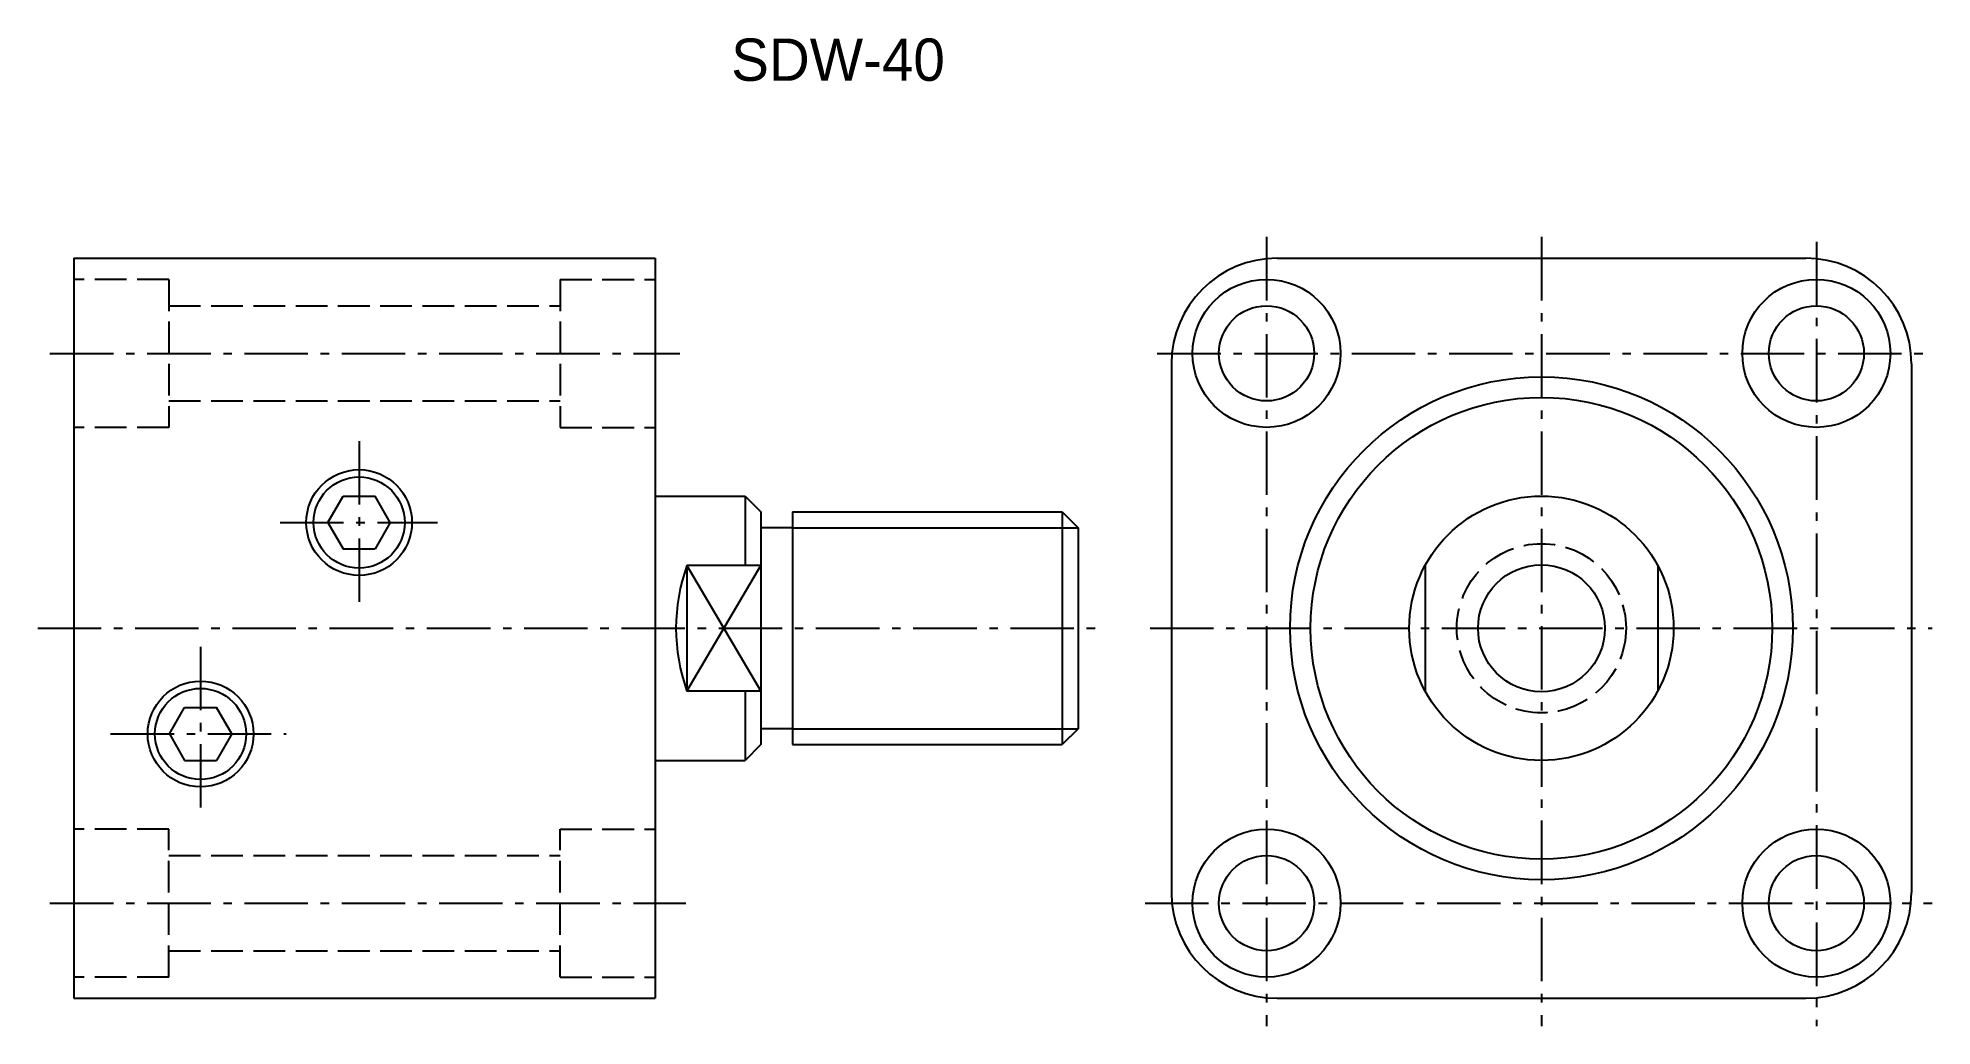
# Model space of a CAD drawing. Extents: x -87 to 92, y -10 to 83.
import ezdxf

# ---------------------------------------------------------------- set-up
doc = ezdxf.new("R2010")
doc.units = 0
doc.header["$MEASUREMENT"] = 0
doc.linetypes.add('DASHED', pattern=[4, 3, -1])
doc.linetypes.add('SCENTER', pattern=[9.2, 6, -1.2, 0.8, -1.2])
for name, color, linetype in [('CON', 2, 'CONTINUOUS'), ('DAS', 3, 'DASHED'), ('SCEN', 1, 'SCENTER'), ('UTI', 7, 'CONTINUOUS')]:
    doc.layers.add(name, color=color, linetype=linetype)
doc.styles.add('CHINA', font='c2', dxfattribs={"bigfont": 'china'})

# ---------------------------------------------------------------- blocks, each defined once
blk = doc.blocks.new('00000277')
at = {"layer": 'CON'}
blk.add_circle((0, 0), 6, dxfattribs=at)
at = {"layer": 'DAS'}
blk.add_circle((0, 0), 8, dxfattribs=at)
blk = doc.blocks.new('00000093')
at = {"layer": 'CON'}
for p, q in [((-2.95, 0), (-1.51, 2.5)), ((-1.51, 2.5), (1.51, 2.5)), ((2.95, 0), (1.51, 2.5)), ((2.95, 0), (1.51, -2.5)), ((-2.95, 0), (-1.51, -2.5)), ((-1.51, -2.5), (1.51, -2.5))]:
    blk.add_line(p, q, dxfattribs=at)
for radius in [5, 4.31]:
    blk.add_circle((0, 0), radius, dxfattribs=at)

msp = doc.modelspace()

# ---------------------------------------------------------------- linework, layer by layer
at = {"layer": 'CON'}
for p, q in [((-83.57, 62.48), (-28.57, 62.48)), ((-83.57, 62.48), (-83.57, -7.52)), ((-28.57, 62.48), (-28.57, -7.52)), ((30.26, 62.48), (80.26, 62.48)), ((20.26, 52.48), (20.26, 2.48)), ((90.26, 52.48), (90.26, 2.48)), ((-28.57, 39.98), (-20.07, 39.98)), ((-20.07, 39.98), (-20.07, 33.42)), ((-20.07, 39.98), (-18.57, 38.48)), ((-18.57, 38.48), (-18.57, 16.48)), ((-15.57, 38.48), (9.93, 38.48)), ((-15.57, 38.48), (-15.57, 16.48)), ((9.93, 38.48), (9.93, 16.48)), ((9.93, 38.48), (11.43, 36.98)), ((-15.57, 36.98), (-18.57, 36.98)), ((11.43, 36.98), (11.43, 17.98)), ((-18.57, 33.42), (-25.57, 33.42)), ((44.26, 33.42), (44.26, 21.54)), ((66.26, 33.42), (66.26, 21.54)), ((-18.57, 21.54), (-25.57, 21.54)), ((-20.07, 21.54), (-20.07, 14.98)), ((-15.57, 17.98), (-18.57, 17.98)), ((11.43, 17.98), (9.93, 16.48)), ((-18.57, 16.48), (-20.07, 14.98)), ((-15.57, 16.48), (9.93, 16.48)), ((-28.57, 14.98), (-20.07, 14.98)), ((-83.57, -7.52), (-28.57, -7.52)), ((30.26, -7.52), (80.26, -7.52))]:
    msp.add_line(p, q, dxfattribs=at)
for centre, radius in [((29.26, 53.48), 7), ((81.26, 53.48), 7), ((29.26, 53.48), 4.5), ((81.26, 53.48), 4.5), ((55.26, 27.48), 23.78), ((55.26, 27.48), 21.83), ((55.26, 27.48), 12.5), ((29.26, 1.48), 7), ((81.26, 1.48), 7), ((29.26, 1.48), 4.5), ((81.26, 1.48), 4.5)]:
    msp.add_circle(centre, radius, dxfattribs=at)
for centre, radius, start, end in [((30.26, 52.48), 10, 90, 180), ((80.26, 52.48), 10, 0, 90), ((-9.04, 27.48), 17.56, 160.2434, 199.7566), ((30.26, 2.48), 10, 180, 270), ((80.26, 2.48), 10, 270, 0)]:
    msp.add_arc(centre, radius, start, end, dxfattribs=at)
at = {"layer": 'DAS'}
for p, q in [((-74.57, 60.48), (-83.57, 60.48)), ((-74.57, 60.48), (-74.57, 46.48)), ((-37.57, 60.48), (-37.57, 46.48)), ((-37.57, 60.48), (-28.57, 60.48)), ((-74.57, 57.98), (-37.57, 57.98)), ((-74.57, 48.98), (-37.57, 48.98)), ((-74.57, 46.48), (-83.57, 46.48)), ((-37.57, 46.48), (-28.57, 46.48)), ((-74.57, 8.48), (-83.57, 8.48)), ((-74.57, -5.52), (-74.57, 8.48)), ((-37.57, -5.52), (-37.57, 8.48)), ((-37.57, 8.48), (-28.57, 8.48)), ((-74.57, 5.98), (-37.57, 5.98)), ((-74.57, -3.02), (-37.57, -3.02)), ((-74.57, -5.52), (-83.57, -5.52)), ((-37.57, -5.52), (-28.57, -5.52))]:
    msp.add_line(p, q, dxfattribs=at)
at = {"layer": 'SCEN'}
for p, q in [((29.26, 64.49), (29.26, -10.15)), ((55.26, 64.49), (55.26, -10.15)), ((81.26, 64.04), (81.26, -10.15)), ((-85.81, 53.48), (-26.24, 53.48)), ((18.92, 53.48), (92.21, 53.48)), ((-56.57, 45.18), (-56.57, 29.44)), ((-64.04, 37.48), (-49.15, 37.48)), ((-86.96, 27.48), (13.2, 27.48)), ((18.24, 27.48), (92.21, 27.48)), ((-71.57, 25.72), (-71.57, 9.97)), ((-80.08, 17.48), (-63.47, 17.48)), ((-85.81, 1.48), (-25.67, 1.48)), ((17.78, 1.48), (92.21, 1.48))]:
    msp.add_line(p, q, dxfattribs=at)
at = {"layer": 'UTI'}
for p, q in [((-15.57, 36.98), (11.43, 36.98)), ((-25.57, 33.42), (-25.57, 21.54)), ((-25.57, 21.54), (-18.57, 33.42)), ((-25.57, 33.42), (-18.57, 21.54)), ((-15.57, 17.98), (11.43, 17.98))]:
    msp.add_line(p, q, dxfattribs=at)

# ---------------------------------------------------------------- block references
at = {"layer": 'CON'}
for name, p in [('00000093', (-56.57, 37.48)), ('00000277', (55.26, 27.48)), ('00000093', (-71.57, 17.48))]:
    msp.add_blockref(name, p, dxfattribs=at)

# ---------------------------------------------------------------- texts
at = {"layer": 'UTI', "style": 'CHINA'}
msp.add_text('SDW-40', height=4, dxfattribs=at).set_placement((-21.38, 79.26))

doc.saveas('drawing.dxf')
